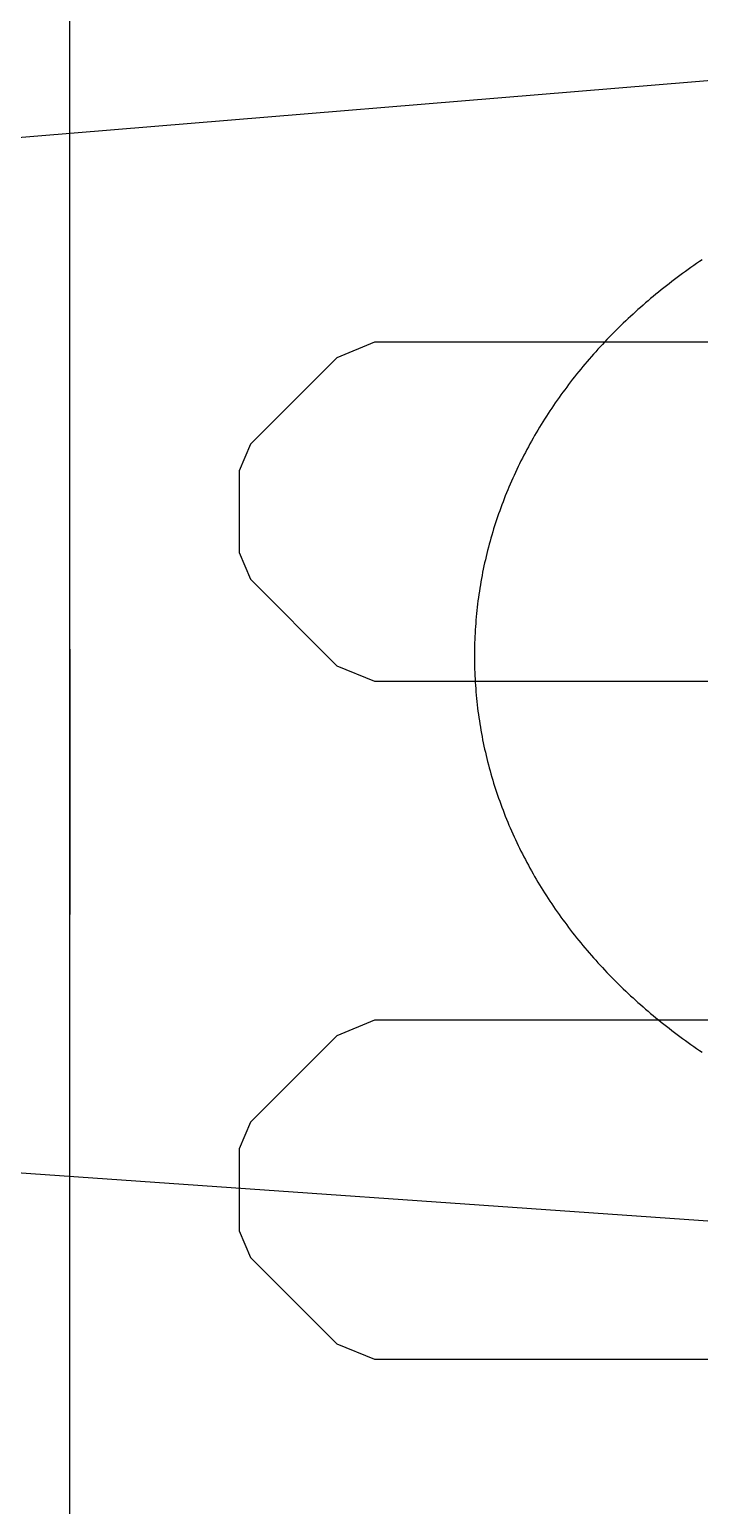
# Model space of a CAD drawing. Header units: millimetres. Extents: x 90740 to 167944, y -39332 to 25855.
# Drawn here: x 100056 to 100253.5, y 16509.3 to 16944.6 of the extents above; entities that cross this region are included whole.
import ezdxf

# ---------------------------------------------------------------- set-up
doc = ezdxf.new("R2010")
doc.units = ezdxf.units.MM
doc.layers.add('PODLAHOVKA', color=7, linetype='Continuous')
doc.layers.add('XR$1$STANDARD', color=252, linetype='Continuous', lineweight=25)

# ---------------------------------------------------------------- blocks, each defined once
blk = doc.blocks.new('A$C90b3fe5d')
at = {"layer": 'XR$1$STANDARD', "linetype": 'Continuous', "lineweight": -2}
for p, q in [((1070.18, 20397.86), (742.23, 20370.83)), ((975.38, 20335.42), (974.55, 20334.84)), ((976.2, 20336), (975.38, 20335.42)), ((977.03, 20336.58), (976.2, 20336)), ((977.87, 20337.15), (977.03, 20336.58)), ((978.71, 20337.72), (977.87, 20337.15)), ((969.71, 20331.26), (968.91, 20330.64)), ((970.5, 20331.86), (969.71, 20331.26)), ((971.3, 20332.47), (970.5, 20331.86)), ((972.11, 20333.07), (971.3, 20332.47)), ((972.92, 20333.66), (972.11, 20333.07)), ((973.73, 20334.25), (972.92, 20333.66)), ((974.55, 20334.84), (973.73, 20334.25)), ((964.25, 20326.9), (963.49, 20326.26)), ((965.02, 20327.53), (964.25, 20326.9)), ((965.79, 20328.16), (965.02, 20327.53)), ((966.56, 20328.79), (965.79, 20328.16)), ((967.34, 20329.41), (966.56, 20328.79)), ((968.13, 20330.03), (967.34, 20329.41)), ((968.91, 20330.64), (968.13, 20330.03)), ((959.02, 20322.35), (958.29, 20321.69)), ((959.75, 20323.01), (959.02, 20322.35)), ((960.49, 20323.67), (959.75, 20323.01)), ((961.23, 20324.32), (960.49, 20323.67)), ((961.98, 20324.97), (961.23, 20324.32)), ((962.73, 20325.62), (961.98, 20324.97)), ((963.49, 20326.26), (962.73, 20325.62)), ((954.72, 20318.31), (954.02, 20317.63)), ((955.42, 20318.99), (954.72, 20318.31)), ((956.13, 20319.67), (955.42, 20318.99)), ((956.85, 20320.35), (956.13, 20319.67)), ((957.57, 20321.02), (956.85, 20320.35)), ((958.29, 20321.69), (957.57, 20321.02)), ((950.59, 20314.14), (949.92, 20313.44)), ((951.27, 20314.85), (950.59, 20314.14)), ((951.95, 20315.55), (951.27, 20314.85)), ((952.63, 20316.24), (951.95, 20315.55)), ((953.32, 20316.94), (952.63, 20316.24)), ((954.02, 20317.63), (953.32, 20316.94)), ((946, 20309.13), (945.37, 20308.4)), ((946.65, 20309.85), (946, 20309.13)), ((947.29, 20310.58), (946.65, 20309.85)), ((947.94, 20311.3), (947.29, 20310.58)), ((948.6, 20312.01), (947.94, 20311.3)), ((949.26, 20312.73), (948.6, 20312.01)), ((949.92, 20313.44), (949.26, 20312.73)), ((942.88, 20305.44), (942.27, 20304.7)), ((943.5, 20306.19), (942.88, 20305.44)), ((944.12, 20306.93), (943.5, 20306.19)), ((944.74, 20307.66), (944.12, 20306.93)), ((945.37, 20308.4), (944.74, 20307.66)), ((792.23, 20222.85), (792.23, 20301.17)), ((939.31, 20300.92), (938.73, 20300.15)), ((939.89, 20301.68), (939.31, 20300.92)), ((940.48, 20302.44), (939.89, 20301.68)), ((941.07, 20303.19), (940.48, 20302.44)), ((941.67, 20303.95), (941.07, 20303.19)), ((942.27, 20304.7), (941.67, 20303.95)), ((935.92, 20296.28), (935.38, 20295.49)), ((936.47, 20297.06), (935.92, 20296.28)), ((937.03, 20297.84), (936.47, 20297.06)), ((937.59, 20298.61), (937.03, 20297.84)), ((938.16, 20299.38), (937.59, 20298.61)), ((938.73, 20300.15), (938.16, 20299.38)), ((933.26, 20292.33), (932.74, 20291.53)), ((933.78, 20293.12), (933.26, 20292.33)), ((934.31, 20293.92), (933.78, 20293.12)), ((934.84, 20294.71), (934.31, 20293.92)), ((935.38, 20295.49), (934.84, 20294.71)), ((930.24, 20287.49), (929.76, 20286.68)), ((930.73, 20288.31), (930.24, 20287.49)), ((931.22, 20289.12), (930.73, 20288.31)), ((931.72, 20289.92), (931.22, 20289.12)), ((932.23, 20290.73), (931.72, 20289.92)), ((932.74, 20291.53), (932.23, 20290.73)), ((927.88, 20283.39), (927.43, 20282.56)), ((928.34, 20284.22), (927.88, 20283.39)), ((928.81, 20285.04), (928.34, 20284.22)), ((929.28, 20285.86), (928.81, 20285.04)), ((929.76, 20286.68), (929.28, 20285.86)), ((925.68, 20279.22), (925.25, 20278.37)), ((926.11, 20280.06), (925.68, 20279.22)), ((926.54, 20280.89), (926.11, 20280.06)), ((926.98, 20281.73), (926.54, 20280.89)), ((927.43, 20282.56), (926.98, 20281.73)), ((923.62, 20274.98), (923.22, 20274.12)), ((924.02, 20275.83), (923.62, 20274.98)), ((924.42, 20276.68), (924.02, 20275.83)), ((924.83, 20277.53), (924.42, 20276.68)), ((925.25, 20278.37), (924.83, 20277.53)), ((921.71, 20270.68), (921.35, 20269.81)), ((922.08, 20271.54), (921.71, 20270.68)), ((922.45, 20272.4), (922.08, 20271.54)), ((922.83, 20273.26), (922.45, 20272.4)), ((923.22, 20274.12), (922.83, 20273.26)), ((919.96, 20266.31), (919.62, 20265.43)), ((920.29, 20267.19), (919.96, 20266.31)), ((920.64, 20268.07), (920.29, 20267.19)), ((920.99, 20268.94), (920.64, 20268.07)), ((921.35, 20269.81), (920.99, 20268.94)), ((918.36, 20261.89), (918.06, 20261)), ((918.67, 20262.78), (918.36, 20261.89)), ((918.98, 20263.67), (918.67, 20262.78)), ((919.3, 20264.55), (918.98, 20263.67)), ((919.62, 20265.43), (919.3, 20264.55)), ((916.92, 20257.42), (916.66, 20256.51)), ((917.2, 20258.32), (916.92, 20257.42)), ((917.48, 20259.21), (917.2, 20258.32)), ((917.77, 20260.11), (917.48, 20259.21)), ((918.06, 20261), (917.77, 20260.11)), ((915.65, 20252.89), (915.42, 20251.97)), ((915.89, 20253.8), (915.65, 20252.89)), ((916.14, 20254.7), (915.89, 20253.8)), ((916.39, 20255.61), (916.14, 20254.7)), ((916.66, 20256.51), (916.39, 20255.61)), ((914.54, 20248.3), (914.34, 20247.38)), ((914.75, 20249.22), (914.54, 20248.3)), ((914.97, 20250.14), (914.75, 20249.22)), ((915.19, 20251.06), (914.97, 20250.14)), ((915.42, 20251.97), (915.19, 20251.06)), ((913.78, 20244.6), (913.6, 20243.67)), ((913.96, 20245.53), (913.78, 20244.6)), ((914.15, 20246.46), (913.96, 20245.53)), ((914.34, 20247.38), (914.15, 20246.46)), ((912.98, 20239.93), (912.84, 20238.99)), ((913.12, 20240.87), (912.98, 20239.93)), ((913.28, 20241.81), (913.12, 20240.87)), ((913.44, 20242.74), (913.28, 20241.81)), ((913.6, 20243.67), (913.44, 20242.74)), ((912.35, 20235.22), (912.24, 20234.27)), ((912.46, 20236.17), (912.35, 20235.22)), ((912.58, 20237.11), (912.46, 20236.17)), ((912.7, 20238.05), (912.58, 20237.11)), ((912.84, 20238.99), (912.7, 20238.05)), ((911.97, 20231.42), (911.9, 20230.46)), ((912.06, 20232.37), (911.97, 20231.42)), ((912.15, 20233.32), (912.06, 20232.37)), ((912.24, 20234.27), (912.15, 20233.32)), ((911.66, 20226.63), (911.62, 20225.66)), ((911.71, 20227.59), (911.66, 20226.63)), ((911.77, 20228.55), (911.71, 20227.59)), ((911.83, 20229.51), (911.77, 20228.55)), ((911.9, 20230.46), (911.83, 20229.51)), ((792.23, 20222.85), (792.23, 20144.54)), ((911.55, 20222.77), (911.53, 20221.8)), ((911.56, 20223.74), (911.55, 20222.77)), ((911.59, 20224.7), (911.56, 20223.74)), ((911.62, 20225.66), (911.59, 20224.7)), ((911.53, 20221.8), (911.53, 20220.83)), ((911.53, 20220.83), (911.53, 20219.86)), ((911.53, 20219.86), (911.55, 20218.89)), ((911.55, 20218.89), (911.56, 20217.92)), ((911.56, 20217.92), (911.59, 20216.96)), ((911.59, 20216.96), (911.62, 20215.99)), ((911.62, 20215.99), (911.66, 20215.03)), ((911.66, 20215.03), (911.71, 20214.07)), ((911.71, 20214.07), (911.77, 20213.11)), ((911.77, 20213.11), (911.83, 20212.15)), ((911.83, 20212.15), (911.9, 20211.2)), ((911.9, 20211.2), (911.97, 20210.24)), ((911.97, 20210.24), (912.06, 20209.29)), ((912.06, 20209.29), (912.15, 20208.34)), ((912.15, 20208.34), (912.24, 20207.39)), ((912.24, 20207.39), (912.35, 20206.44)), ((912.35, 20206.44), (912.46, 20205.49)), ((912.46, 20205.49), (912.58, 20204.55)), ((912.58, 20204.55), (912.7, 20203.61)), ((912.7, 20203.61), (912.84, 20202.66)), ((912.84, 20202.66), (912.98, 20201.72)), ((912.98, 20201.72), (913.12, 20200.79)), ((913.12, 20200.79), (913.28, 20199.85)), ((913.28, 20199.85), (913.44, 20198.92)), ((913.44, 20198.92), (913.6, 20197.99)), ((913.6, 20197.99), (913.78, 20197.06)), ((913.78, 20197.06), (913.96, 20196.13)), ((913.96, 20196.13), (914.15, 20195.2)), ((914.15, 20195.2), (914.34, 20194.28)), ((914.34, 20194.28), (914.54, 20193.35)), ((914.54, 20193.35), (914.75, 20192.43)), ((914.75, 20192.43), (914.97, 20191.52)), ((914.97, 20191.52), (915.19, 20190.6)), ((915.19, 20190.6), (915.42, 20189.68)), ((915.42, 20189.68), (915.65, 20188.77)), ((915.65, 20188.77), (915.89, 20187.86)), ((915.89, 20187.86), (916.14, 20186.95)), ((916.14, 20186.95), (916.39, 20186.05)), ((916.39, 20186.05), (916.66, 20185.14)), ((916.66, 20185.14), (916.92, 20184.24)), ((916.92, 20184.24), (917.2, 20183.34)), ((917.2, 20183.34), (917.48, 20182.44)), ((917.48, 20182.44), (917.77, 20181.55)), ((917.77, 20181.55), (918.06, 20180.66)), ((918.06, 20180.66), (918.36, 20179.76)), ((918.36, 20179.76), (918.67, 20178.88)), ((918.67, 20178.88), (918.98, 20177.99)), ((918.98, 20177.99), (919.3, 20177.11)), ((919.3, 20177.11), (919.62, 20176.22)), ((919.62, 20176.22), (919.96, 20175.34)), ((919.96, 20175.34), (920.29, 20174.47)), ((920.29, 20174.47), (920.64, 20173.59)), ((920.64, 20173.59), (920.99, 20172.72)), ((920.99, 20172.72), (921.35, 20171.85)), ((921.35, 20171.85), (921.71, 20170.98)), ((921.71, 20170.98), (922.08, 20170.12)), ((922.08, 20170.12), (922.45, 20169.25)), ((922.45, 20169.25), (922.83, 20168.39)), ((922.83, 20168.39), (923.22, 20167.54)), ((923.22, 20167.54), (923.62, 20166.68)), ((923.62, 20166.68), (924.02, 20165.83)), ((924.02, 20165.83), (924.42, 20164.98)), ((924.42, 20164.98), (924.83, 20164.13)), ((924.83, 20164.13), (925.25, 20163.28)), ((925.25, 20163.28), (925.68, 20162.44)), ((925.68, 20162.44), (926.11, 20161.6)), ((926.11, 20161.6), (926.54, 20160.77)), ((926.54, 20160.77), (926.98, 20159.93)), ((926.98, 20159.93), (927.43, 20159.1)), ((927.43, 20159.1), (927.88, 20158.27)), ((927.88, 20158.27), (928.34, 20157.44)), ((928.34, 20157.44), (928.81, 20156.62)), ((928.81, 20156.62), (929.28, 20155.8)), ((929.28, 20155.8), (929.76, 20154.98)), ((929.76, 20154.98), (930.24, 20154.16)), ((930.24, 20154.16), (930.73, 20153.35)), ((930.73, 20153.35), (931.22, 20152.54)), ((931.22, 20152.54), (931.72, 20151.73)), ((931.72, 20151.73), (932.23, 20150.93)), ((932.23, 20150.93), (932.74, 20150.13)), ((932.74, 20150.13), (933.26, 20149.33)), ((933.26, 20149.33), (933.78, 20148.53)), ((933.78, 20148.53), (934.31, 20147.74)), ((934.31, 20147.74), (934.84, 20146.95)), ((934.84, 20146.95), (935.38, 20146.17)), ((935.38, 20146.17), (935.92, 20145.38)), ((935.92, 20145.38), (936.47, 20144.6)), ((936.47, 20144.6), (937.03, 20143.82)), ((937.03, 20143.82), (937.59, 20143.05)), ((937.59, 20143.05), (938.16, 20142.28)), ((938.16, 20142.28), (938.73, 20141.51)), ((938.73, 20141.51), (939.31, 20140.74)), ((939.31, 20140.74), (939.89, 20139.98)), ((939.89, 20139.98), (940.48, 20139.22)), ((940.48, 20139.22), (941.07, 20138.47)), ((941.07, 20138.47), (941.67, 20137.71)), ((941.67, 20137.71), (942.27, 20136.96)), ((942.27, 20136.96), (942.88, 20136.22)), ((942.88, 20136.22), (943.5, 20135.47)), ((943.5, 20135.47), (944.12, 20134.73)), ((944.12, 20134.73), (944.74, 20134)), ((944.74, 20134), (945.37, 20133.26)), ((945.37, 20133.26), (946, 20132.53)), ((946, 20132.53), (946.65, 20131.81)), ((946.65, 20131.81), (947.29, 20131.08)), ((947.29, 20131.08), (947.94, 20130.36)), ((947.94, 20130.36), (948.6, 20129.64)), ((948.6, 20129.64), (949.26, 20128.93)), ((949.26, 20128.93), (949.92, 20128.22)), ((949.92, 20128.22), (950.59, 20127.51)), ((950.59, 20127.51), (951.27, 20126.81)), ((951.27, 20126.81), (951.95, 20126.11)), ((951.95, 20126.11), (952.63, 20125.41)), ((952.63, 20125.41), (953.32, 20124.72)), ((953.32, 20124.72), (954.02, 20124.03)), ((954.02, 20124.03), (954.72, 20123.35)), ((954.72, 20123.35), (955.42, 20122.66)), ((955.42, 20122.66), (956.13, 20121.99)), ((956.13, 20121.99), (956.85, 20121.31)), ((956.85, 20121.31), (957.57, 20120.64)), ((957.57, 20120.64), (958.29, 20119.97)), ((958.29, 20119.97), (959.02, 20119.31)), ((959.02, 20119.31), (959.75, 20118.65)), ((959.75, 20118.65), (960.49, 20117.99)), ((960.49, 20117.99), (961.23, 20117.34)), ((961.23, 20117.34), (961.98, 20116.69)), ((961.98, 20116.69), (962.73, 20116.04)), ((962.73, 20116.04), (963.49, 20115.4)), ((963.49, 20115.4), (964.25, 20114.76)), ((964.25, 20114.76), (965.02, 20114.13)), ((965.02, 20114.13), (965.79, 20113.5)), ((965.79, 20113.5), (966.56, 20112.87)), ((966.56, 20112.87), (967.34, 20112.25)), ((967.34, 20112.25), (968.13, 20111.63)), ((968.13, 20111.63), (968.91, 20111.01)), ((968.91, 20111.01), (969.71, 20110.4)), ((969.71, 20110.4), (970.5, 20109.8)), ((970.5, 20109.8), (971.3, 20109.19)), ((971.3, 20109.19), (972.11, 20108.59)), ((972.11, 20108.59), (972.92, 20108)), ((972.92, 20108), (973.73, 20107.41)), ((973.73, 20107.41), (974.55, 20106.82)), ((974.55, 20106.82), (975.38, 20106.24)), ((975.38, 20106.24), (976.2, 20105.66)), ((976.2, 20105.66), (977.03, 20105.08)), ((977.03, 20105.08), (977.87, 20104.51)), ((977.87, 20104.51), (978.71, 20103.94)), ((1070.18, 20047.86), (742.23, 20070.83))]:
    blk.add_line(p, q, dxfattribs=at)

msp = doc.modelspace()

# ---------------------------------------------------------------- linework, layer by layer
at = {"layer": 'PODLAHOVKA', "color": 12, "ltscale": 5}
for points in [[(102600.47, 14852.38), (100115.7, 14852.38), (100102.37, 14857.9), (100073.42, 14886.86), (100067.89, 14900.19), (100067.89, 17704.57), (100073.42, 17717.9), (100102.37, 17746.86), (100115.7, 17752.38), (103611.85, 17752.38)], [(103611.85, 16852.38), (100157.74, 16852.38), (100146.63, 16847.78), (100121.15, 16822.3), (100117.89, 16814.45), (100117.89, 16790.32), (100121.15, 16782.46), (100146.63, 16756.98), (100157.74, 16752.38), (102106.82, 16752.38)], [(102106.82, 16652.38), (100157.74, 16652.38), (100146.63, 16647.78), (100121.15, 16622.3), (100117.89, 16614.45), (100117.89, 16590.32), (100121.15, 16582.46), (100146.63, 16556.98), (100157.74, 16552.38), (102106.82, 16552.38)]]:
    msp.add_lwpolyline(points, dxfattribs=at)

# ---------------------------------------------------------------- block references
at = {"linetype": 'Continuous'}
msp.add_blockref('A$C90b3fe5d', (99275.67, -3461), dxfattribs=at)

doc.saveas('drawing.dxf')
